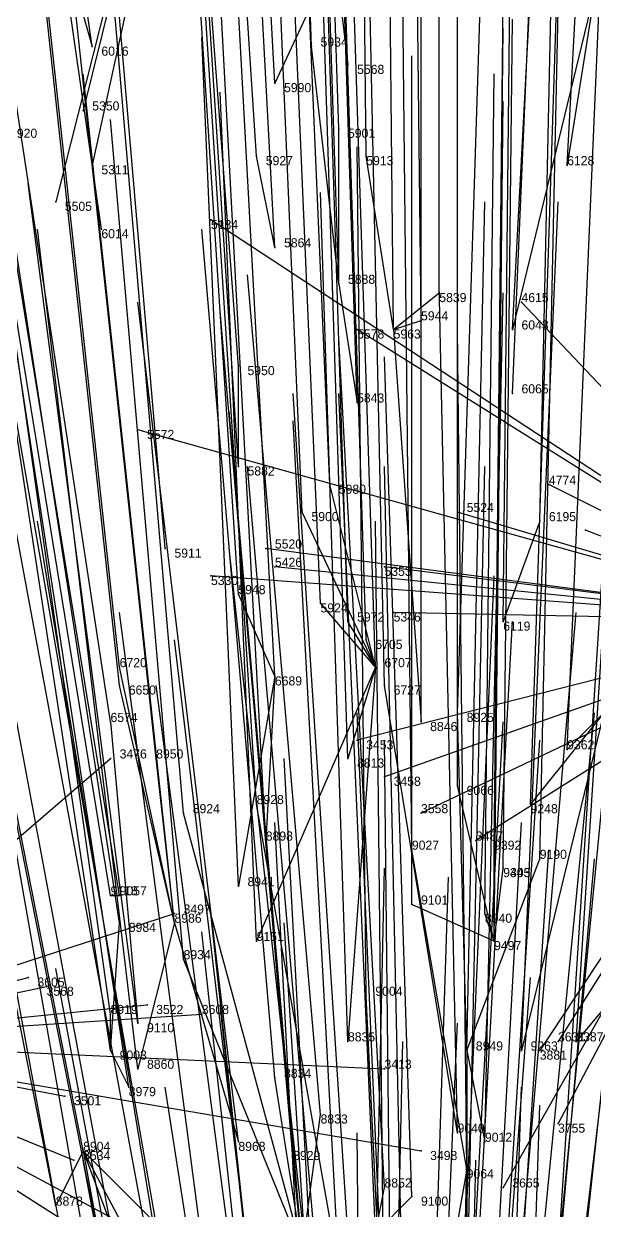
# Model space of a CAD drawing. Extents: x -0.5 to 0.59, y -0.5 to 0.59.
# Drawn here: x -0.0455 to 0.017, y 0.1925 to 0.3225 of the extents above; entities that cross this region are included whole.
import ezdxf

# ---------------------------------------------------------------- set-up
doc = ezdxf.new("R2010")
doc.units = 0
for name, color, linetype in [('Facilities', 3, 'CONTINUOUS'), ('Facilities_lines', 3, 'CONTINUOUS'), ('Normals', 1, 'CONTINUOUS'), ('Source_points', 5, 'CONTINUOUS'), ('Text', 3, 'CONTINUOUS')]:
    doc.layers.add(name, color=color, linetype=linetype)

msp = doc.modelspace()

# ---------------------------------------------------------------- linework, layer by layer
at = {"layer": 'Facilities', "color": 3}
for p in [(-0.037, 0.3, -0.755), (-0.018, 0.298, -0.748), (-0.011, 0.294, -0.736), (-0.005, 0.289, -0.722), (0.008, 0.282, -0.706), (-0.022, 0.274, -0.686), (0.011, 0.268, -0.671), (-0.03, 0.265, -0.666), (-0.018, 0.251, -0.628), (-0.007, 0.252, -0.63), (-0.036, 0.246, -0.622), (-0.036, 0.227, -0.576), (-0.029, 0.224, -0.565), (0.006, 0.222, -0.555), (-0.036, 0.21, -0.532), (0.003, 0.21, -0.526), (0.002, 0.201, -0.503), (-0.039, 0.199, -0.508), (0.003, 0.197, -0.492)]:
    msp.add_point(p, dxfattribs=at)
at = {"layer": 'Facilities_lines', "color": 3}
for p, q in [((-0.019, 0.394, -1.25), (-0.042, 0.303, -1.25)), ((-0.019, 0.394, -1.25), (-0.039, 0.313, -1.25)), ((-0.019, 0.394, -1.25), (-0.038, 0.307, -1.25)), ((-0.019, 0.394, -1.25), (-0.01, 0.318, -1.25)), ((-0.051, 0.366, -0.924), (-0.038, 0.32, -0.805)), ((-0.011, 0.331, -0.828), (-0.018, 0.316, -0.79)), ((0.017, 0.326, -0.816), (0.008, 0.289, -0.724)), ((0.017, 0.326, -0.816), (0.014, 0.307, -0.768)), ((-0.011, 0.294, -0.736), (-0.014, 0.32, -0.801)), ((-0.011, 0.294, -0.736), (-0.011, 0.311, -0.777)), ((-0.018, 0.298, -0.748), (-0.02, 0.308, -0.771)), ((-0.005, 0.289, -0.722), (-0.008, 0.308, -0.77)), ((0.042, 0.257, -1.25), (-0.025, 0.301, -1.25)), ((-0.011, 0.294, -0.736), (-0.009, 0.281, -0.703)), ((-0.005, 0.289, -0.722), (0, 0.293, -0.732)), ((0.042, 0.257, -1.25), (0.009, 0.292, -1.25)), ((-0.005, 0.289, -0.722), (-0.002, 0.29, -0.725)), ((0.042, 0.257, -1.25), (-0.009, 0.289, -1.25)), ((-0.005, 0.289, -0.722), (-0.002, 0.246, -0.614)), ((-0.022, 0.274, -0.686), (-0.022, 0.285, -0.714)), ((0.042, 0.257, -1.25), (-0.033, 0.278, -1.25)), ((-0.007, 0.252, -0.63), (-0.012, 0.272, -0.68)), ((0.042, 0.257, -1.25), (0.012, 0.272, -1.25)), ((-0.007, 0.252, -0.63), (-0.015, 0.269, -0.673)), ((0.042, 0.257, -1.25), (0.002, 0.269, -1.25)), ((0.011, 0.268, -0.671), (0.007, 0.257, -0.642)), ((0.042, 0.257, -1.25), (0.016, 0.267, -1.25)), ((0.042, 0.257, -1.25), (-0.019, 0.265, -1.25)), ((0.042, 0.257, -1.25), (-0.018, 0.263, -1.25)), ((0.042, 0.257, -1.25), (-0.006, 0.263, -1.25)), ((0.042, 0.257, -1.25), (-0.025, 0.262, -1.25)), ((-0.018, 0.251, -0.628), (-0.022, 0.26, -0.653)), ((-0.007, 0.252, -0.63), (-0.013, 0.259, -0.648)), ((0.042, 0.257, -1.25), (-0.005, 0.258, -1.25)), ((-0.007, 0.252, -0.63), (-0.01, 0.257, -0.643)), ((0.042, 0.257, -1.25), (-0.009, 0.244, -1.25)), ((0.042, 0.257, -1.25), (-0.006, 0.24, -1.25)), ((0.042, 0.257, -1.25), (-0.002, 0.236, -1.25)), ((0.042, 0.257, -1.25), (0.004, 0.233, -1.25)), ((0.042, 0.257, -1.25), (0.007, 0.195, -1.25)), ((0.042, 0.257, -1.25), (0.011, 0.21, -1.25)), ((0.042, 0.257, -1.25), (0.013, 0.211, -1.25)), ((0.042, 0.257, -1.25), (0.013, 0.202, -1.25)), ((-0.007, 0.252, -0.63), (-0.008, 0.255, -0.637)), ((-0.029, 0.224, -0.565), (-0.035, 0.252, -0.637)), ((-0.018, 0.251, -0.628), (-0.022, 0.228, -0.573)), ((-0.007, 0.252, -0.63), (-0.02, 0.222, -0.558)), ((-0.018, 0.251, -0.628), (-0.019, 0.233, -0.585)), ((-0.007, 0.252, -0.63), (-0.01, 0.242, -0.605)), ((-0.007, 0.252, -0.63), (-0.01, 0.211, -0.529)), ((-0.029, 0.224, -0.565), (-0.035, 0.25, -0.63)), ((0.002, 0.201, -0.503), (-0.006, 0.25, -0.624)), ((0.003, 0.21, -0.526), (0.002, 0.247, -0.617)), ((0.018, 0.247, -0.62), (0.009, 0.21, -0.526)), ((0.018, 0.247, -0.62), (0.01, 0.237, -0.592)), ((0.018, 0.247, -0.62), (0.014, 0.243, -0.61)), ((-0.036, 0.246, -0.622), (-0.033, 0.213, -0.538)), ((-0.072, 0.211, -1.25), (-0.036, 0.242, -1.25)), ((-0.029, 0.224, -0.565), (-0.031, 0.242, -0.611)), ((0.006, 0.222, -0.555), (0.002, 0.239, -0.597)), ((0.013, 0.187, -0.468), (0.018, 0.239, -0.6)), ((-0.011, 0.186, -0.467), (-0.02, 0.237, -0.595)), ((-0.015, 0.188, -0.471), (-0.028, 0.236, -0.595)), ((0.003, 0.197, -0.492), (-0.003, 0.232, -0.58)), ((0.006, 0.222, -0.555), (0.006, 0.232, -0.581)), ((0.003, 0.21, -0.526), (0.011, 0.231, -0.579)), ((0.006, 0.222, -0.555), (0.007, 0.23, -0.575)), ((0.006, 0.222, -0.555), (0.006, 0.229, -0.574)), ((-0.036, 0.227, -0.576), (-0.035, 0.227, -0.575)), ((-0.072, 0.211, -1.25), (-0.029, 0.225, -1.25)), ((0.006, 0.222, -0.555), (-0.003, 0.226, -0.566)), ((0.006, 0.222, -0.555), (0.005, 0.225, -0.562)), ((-0.036, 0.21, -0.532), (-0.035, 0.224, -0.566)), ((-0.029, 0.224, -0.565), (-0.033, 0.208, -0.527)), ((-0.029, 0.224, -0.565), (-0.022, 0.2, -0.502)), ((-0.015, 0.188, -0.471), (-0.028, 0.22, -0.555)), ((-0.072, 0.211, -1.25), (-0.045, 0.218, -1.25)), ((-0.072, 0.211, -1.25), (-0.043, 0.217, -1.25)), ((-0.006, 0.175, -0.437), (-0.008, 0.216, -0.541)), ((0.02, 0.217, -0.545), (0.015, 0.211, -0.53)), ((-0.072, 0.211, -1.25), (-0.032, 0.215, -1.25)), ((-0.072, 0.211, -1.25), (-0.026, 0.214, -1.25)), ((-0.036, 0.21, -0.532), (-0.036, 0.214, -0.543)), ((-0.072, 0.211, -1.25), (-0.006, 0.208, -1.25)), ((-0.072, 0.211, -1.25), (-0.002, 0.199, -1.25)), ((-0.072, 0.211, -1.25), (-0.041, 0.205, -1.25)), ((-0.072, 0.211, -1.25), (-0.04, 0.198, -1.25)), ((-0.072, 0.211, -1.25), (-0.014, 0.18, -1.25)), ((-0.072, 0.211, -1.25), (-0.02, 0.178, -1.25)), ((-0.036, 0.21, -0.532), (-0.034, 0.206, -0.522)), ((0.003, 0.21, -0.526), (0.005, 0.2, -0.501)), ((0.003, 0.21, -0.526), (0.003, 0.181, -0.454)), ((-0.015, 0.188, -0.471), (-0.018, 0.207, -0.52)), ((-0.015, 0.188, -0.471), (-0.013, 0.203, -0.507)), ((-0.039, 0.199, -0.508), (-0.042, 0.193, -0.494)), ((-0.039, 0.199, -0.508), (-0.037, 0.188, -0.479)), ((-0.039, 0.199, -0.508), (-0.031, 0.184, -0.468)), ((-0.039, 0.199, -0.508), (-0.031, 0.191, -0.484)), ((-0.039, 0.199, -0.508), (-0.036, 0.191, -0.485)), ((-0.015, 0.188, -0.471), (-0.016, 0.198, -0.497)), ((0.003, 0.197, -0.492), (-0.005, 0.151, -0.377)), ((-0.007, 0.19, -0.476), (-0.006, 0.195, -0.488)), ((-0.007, 0.19, -0.476), (-0.003, 0.194, -0.484))]:
    msp.add_line(p, q, dxfattribs=at)
at = {"layer": 'Normals', "color": 1}
for p, q in [((-0.014, 0.32, -0.801), (-0.017, 0.413, -0.764)), ((-0.038, 0.32, -0.805), (-0.051, 0.411, -0.767)), ((-0.018, 0.316, -0.79), (-0.023, 0.409, -0.754)), ((-0.011, 0.311, -0.777), (-0.014, 0.404, -0.74)), ((-0.02, 0.308, -0.771), (-0.026, 0.4, -0.734)), ((-0.008, 0.308, -0.77), (-0.009, 0.4, -0.732)), ((0.014, 0.307, -0.768), (0.019, 0.4, -0.731)), ((-0.037, 0.3, -0.755), (-0.05, 0.391, -0.716)), ((-0.018, 0.298, -0.748), (-0.023, 0.391, -0.71)), ((-0.011, 0.294, -0.736), (-0.014, 0.387, -0.698)), ((0, 0.293, -0.732), (0, 0.385, -0.694)), ((-0.002, 0.29, -0.725), (-0.003, 0.383, -0.688)), ((-0.005, 0.289, -0.722), (-0.006, 0.382, -0.685)), ((0.008, 0.289, -0.724), (0.013, 0.382, -0.687)), ((-0.022, 0.285, -0.714), (-0.029, 0.378, -0.678)), ((0.008, 0.282, -0.706), (0.012, 0.375, -0.668)), ((-0.009, 0.281, -0.703), (-0.012, 0.374, -0.666)), ((-0.022, 0.274, -0.686), (-0.028, 0.367, -0.65)), ((-0.012, 0.272, -0.68), (-0.016, 0.365, -0.643)), ((-0.015, 0.269, -0.673), (-0.019, 0.362, -0.636)), ((0.011, 0.268, -0.671), (0.013, 0.361, -0.634)), ((-0.03, 0.265, -0.666), (-0.038, 0.358, -0.63)), ((-0.022, 0.26, -0.653), (-0.028, 0.353, -0.617)), ((-0.013, 0.259, -0.648), (-0.017, 0.352, -0.611)), ((-0.01, 0.257, -0.643), (-0.013, 0.35, -0.607)), ((0.007, 0.257, -0.642), (0.008, 0.35, -0.605)), ((-0.008, 0.255, -0.637), (-0.011, 0.348, -0.6)), ((-0.007, 0.252, -0.63), (-0.01, 0.345, -0.594)), ((-0.035, 0.252, -0.637), (-0.045, 0.344, -0.599)), ((-0.035, 0.25, -0.63), (-0.045, 0.342, -0.593)), ((-0.018, 0.251, -0.628), (-0.023, 0.343, -0.591)), ((-0.006, 0.25, -0.624), (-0.008, 0.343, -0.588)), ((0.002, 0.247, -0.617), (0.005, 0.34, -0.58)), ((-0.036, 0.246, -0.622), (-0.05, 0.338, -0.585)), ((-0.002, 0.246, -0.614), (-0.002, 0.339, -0.577)), ((0.014, 0.243, -0.61), (0.018, 0.336, -0.573)), ((-0.031, 0.242, -0.611), (-0.041, 0.335, -0.574)), ((-0.01, 0.242, -0.605), (-0.013, 0.334, -0.568)), ((0.002, 0.239, -0.597), (0.002, 0.332, -0.56)), ((-0.028, 0.236, -0.595), (-0.036, 0.329, -0.558)), ((-0.02, 0.237, -0.595), (-0.026, 0.33, -0.558)), ((0.01, 0.237, -0.592), (0.013, 0.329, -0.555)), ((-0.019, 0.233, -0.585), (-0.024, 0.326, -0.547)), ((-0.003, 0.232, -0.58), (-0.004, 0.325, -0.542)), ((0.006, 0.232, -0.581), (0.007, 0.325, -0.543)), ((0.011, 0.231, -0.579), (0.013, 0.324, -0.541)), ((0.007, 0.23, -0.575), (0.008, 0.323, -0.537)), ((0.006, 0.229, -0.574), (0.007, 0.322, -0.536)), ((-0.022, 0.228, -0.573), (-0.026, 0.321, -0.536)), ((-0.036, 0.227, -0.576), (-0.051, 0.319, -0.539)), ((-0.035, 0.227, -0.575), (-0.05, 0.319, -0.539)), ((-0.003, 0.226, -0.566), (-0.003, 0.319, -0.528)), ((-0.01, 0.318, -1.25), (-0.01, 0.318, -1.15)), ((-0.029, 0.224, -0.565), (-0.039, 0.317, -0.528)), ((0.005, 0.225, -0.562), (0.006, 0.317, -0.524)), ((-0.035, 0.224, -0.566), (-0.049, 0.315, -0.528)), ((-0.02, 0.222, -0.558), (-0.024, 0.315, -0.521)), ((0.006, 0.222, -0.555), (0.007, 0.314, -0.517)), ((-0.039, 0.313, -1.25), (-0.039, 0.313, -1.15)), ((-0.028, 0.22, -0.555), (-0.036, 0.312, -0.517)), ((-0.008, 0.216, -0.541), (-0.009, 0.309, -0.504)), ((-0.038, 0.307, -1.25), (-0.038, 0.307, -1.15)), ((-0.036, 0.214, -0.543), (-0.049, 0.306, -0.506)), ((-0.033, 0.213, -0.538), (-0.045, 0.305, -0.501)), ((-0.042, 0.303, -1.25), (-0.042, 0.303, -1.15)), ((-0.01, 0.211, -0.529), (-0.013, 0.304, -0.492)), ((0.003, 0.21, -0.526), (0.005, 0.303, -0.489)), ((0.009, 0.21, -0.526), (0.013, 0.303, -0.489)), ((0.015, 0.211, -0.53), (0.021, 0.304, -0.492)), ((-0.036, 0.21, -0.532), (-0.05, 0.302, -0.495)), ((-0.025, 0.301, -1.25), (-0.025, 0.301, -1.15)), ((-0.033, 0.208, -0.527), (-0.044, 0.3, -0.489)), ((-0.018, 0.207, -0.52), (-0.026, 0.3, -0.483)), ((-0.034, 0.206, -0.522), (-0.048, 0.298, -0.485)), ((-0.013, 0.203, -0.507), (-0.021, 0.295, -0.47)), ((0.002, 0.201, -0.503), (0, 0.294, -0.467)), ((0.005, 0.2, -0.501), (0.007, 0.293, -0.463)), ((-0.022, 0.2, -0.502), (-0.033, 0.292, -0.465)), ((0.009, 0.292, -1.25), (0.009, 0.292, -1.15)), ((-0.039, 0.199, -0.508), (-0.057, 0.29, -0.47)), ((-0.016, 0.198, -0.497), (-0.024, 0.291, -0.46)), ((-0.009, 0.289, -1.25), (-0.009, 0.289, -1.15)), ((0.003, 0.197, -0.492), (0.002, 0.289, -0.454)), ((-0.006, 0.195, -0.488), (-0.011, 0.288, -0.451)), ((-0.003, 0.194, -0.484), (-0.006, 0.286, -0.447)), ((-0.042, 0.193, -0.494), (-0.06, 0.284, -0.457)), ((-0.031, 0.191, -0.484), (-0.047, 0.283, -0.447)), ((-0.036, 0.191, -0.485), (-0.053, 0.282, -0.448)), ((-0.01, 0.19, -0.475), (-0.016, 0.282, -0.437)), ((-0.007, 0.19, -0.476), (-0.011, 0.282, -0.438)), ((-0.015, 0.188, -0.471), (-0.023, 0.28, -0.433)), ((0.013, 0.187, -0.468), (0.019, 0.28, -0.432)), ((-0.037, 0.188, -0.479), (-0.055, 0.279, -0.442)), ((-0.011, 0.186, -0.467), (-0.016, 0.279, -0.429)), ((-0.033, 0.278, -1.25), (-0.033, 0.278, -1.15)), ((-0.031, 0.184, -0.468), (-0.048, 0.276, -0.43)), ((-0.013, 0.182, -0.455), (-0.021, 0.274, -0.417)), ((-0.004, 0.181, -0.453), (-0.006, 0.274, -0.416)), ((0.003, 0.181, -0.454), (0.005, 0.274, -0.417)), ((0.012, 0.272, -1.25), (0.012, 0.272, -1.15)), ((-0.029, 0.177, -0.449), (-0.044, 0.268, -0.41)), ((-0.006, 0.175, -0.437), (-0.007, 0.268, -0.4)), ((0.002, 0.269, -1.25), (0.002, 0.269, -1.15)), ((0.016, 0.267, -1.25), (0.016, 0.267, -1.15)), ((-0.036, 0.173, -0.441), (-0.052, 0.264, -0.403)), ((-0.013, 0.173, -0.434), (-0.023, 0.265, -0.396)), ((-0.019, 0.265, -1.25), (-0.019, 0.265, -1.15)), ((-0.018, 0.263, -1.25), (-0.018, 0.263, -1.15)), ((-0.006, 0.263, -1.25), (-0.006, 0.263, -1.15)), ((-0.025, 0.262, -1.25), (-0.025, 0.262, -1.15)), ((0.002, 0.17, -0.424), (0.006, 0.262, -0.387)), ((-0.023, 0.166, -0.42), (-0.035, 0.258, -0.382)), ((-0.005, 0.258, -1.25), (-0.005, 0.258, -1.15)), ((0.007, 0.165, -0.412), (0.015, 0.258, -0.376)), ((0.013, 0.165, -0.414), (0.024, 0.258, -0.378)), ((0.003, 0.164, -0.411), (0.008, 0.257, -0.374)), ((-0.018, 0.163, -0.411), (-0.029, 0.255, -0.372)), ((-0.019, 0.159, -0.399), (-0.031, 0.25, -0.361)), ((-0.005, 0.155, -0.387), (-0.009, 0.247, -0.349)), ((0.008, 0.155, -0.387), (0.017, 0.247, -0.35)), ((0.002, 0.154, -0.384), (0.007, 0.246, -0.347)), ((0.012, 0.152, -0.382), (0.022, 0.245, -0.345)), ((-0.009, 0.244, -1.25), (-0.009, 0.244, -1.15)), ((-0.005, 0.151, -0.377), (-0.006, 0.244, -0.34)), ((0.005, 0.151, -0.379), (0.011, 0.244, -0.341)), ((-0.034, 0.15, -0.385), (-0.051, 0.242, -0.348)), ((-0.036, 0.242, -1.25), (-0.036, 0.242, -1.15)), ((-0.012, 0.149, -0.374), (-0.017, 0.242, -0.337)), ((-0.006, 0.24, -1.25), (-0.006, 0.24, -1.15)), ((-0.002, 0.236, -1.25), (-0.002, 0.236, -1.15)), ((-0.013, 0.141, -0.355), (-0.018, 0.235, -0.32)), ((0.004, 0.143, -0.357), (0.009, 0.235, -0.319)), ((0.004, 0.233, -1.25), (0.004, 0.233, -1.15)), ((0.006, 0.14, -0.351), (0.012, 0.232, -0.312)), ((0.009, 0.14, -0.35), (0.017, 0.231, -0.311)), ((-0.008, 0.137, -0.344), (-0.006, 0.23, -0.306)), ((-0.002, 0.136, -0.341), (0.001, 0.229, -0.303)), ((-0.029, 0.225, -1.25), (-0.029, 0.225, -1.15)), ((-0.015, 0.132, -0.333), (-0.025, 0.225, -0.296)), ((-0.011, 0.132, -0.331), (-0.017, 0.224, -0.293)), ((-0.016, 0.131, -0.329), (-0.026, 0.223, -0.292)), ((-0.025, 0.128, -0.325), (-0.042, 0.219, -0.288)), ((-0.045, 0.218, -1.25), (-0.045, 0.218, -1.15)), ((0.003, 0.126, -0.315), (0.01, 0.218, -0.276)), ((-0.043, 0.217, -1.25), (-0.043, 0.217, -1.15)), ((-0.032, 0.215, -1.25), (-0.032, 0.215, -1.15)), ((-0.014, 0.123, -0.309), (-0.024, 0.215, -0.271)), ((-0.026, 0.214, -1.25), (-0.026, 0.214, -1.15)), ((-0.002, 0.121, -0.303), (0.002, 0.213, -0.263)), ((-0.006, 0.12, -0.3), (-0.004, 0.211, -0.259)), ((0.013, 0.211, -1.25), (0.013, 0.211, -1.15)), ((0.011, 0.21, -1.25), (0.011, 0.21, -1.15)), ((-0.006, 0.208, -1.25), (-0.006, 0.208, -1.15)), ((-0.016, 0.116, -0.292), (-0.03, 0.206, -0.251)), ((0.006, 0.115, -0.288), (0.009, 0.206, -0.246)), ((-0.041, 0.205, -1.25), (-0.041, 0.205, -1.15)), ((0.008, 0.113, -0.283), (0.011, 0.204, -0.242)), ((0.013, 0.202, -1.25), (0.013, 0.202, -1.15)), ((-0.008, 0.111, -0.278), (-0.009, 0.201, -0.235)), ((-0.002, 0.199, -1.25), (-0.002, 0.199, -1.15)), ((-0.04, 0.198, -1.25), (-0.04, 0.198, -1.15)), ((-0.022, 0.108, -0.275), (-0.039, 0.198, -0.234)), ((0.001, 0.107, -0.268), (0.003, 0.198, -0.226)), ((0.002, 0.108, -0.27), (0.004, 0.198, -0.227)), ((0.007, 0.195, -1.25), (0.007, 0.195, -1.15))]:
    msp.add_line(p, q, dxfattribs=at)
at = {"layer": 'Source_points', "color": 5}
for p in [(-0.038, 0.32, -0.805), (-0.014, 0.32, -0.801), (-0.01, 0.318, -1.25), (-0.018, 0.316, -0.79), (-0.039, 0.313, -1.25), (-0.011, 0.311, -0.777), (-0.038, 0.307, -1.25), (-0.02, 0.308, -0.771), (-0.008, 0.308, -0.77), (0.014, 0.307, -0.768), (-0.042, 0.303, -1.25), (-0.025, 0.301, -1.25), (0, 0.293, -0.732), (0.009, 0.292, -1.25), (-0.002, 0.29, -0.725), (-0.009, 0.289, -1.25), (0.008, 0.289, -0.724), (-0.022, 0.285, -0.714), (-0.009, 0.281, -0.703), (-0.033, 0.278, -1.25), (-0.012, 0.272, -0.68), (0.012, 0.272, -1.25), (-0.015, 0.269, -0.673), (0.002, 0.269, -1.25), (0.016, 0.267, -1.25), (-0.019, 0.265, -1.25), (-0.018, 0.263, -1.25), (-0.006, 0.263, -1.25), (-0.025, 0.262, -1.25), (-0.022, 0.26, -0.653), (-0.013, 0.259, -0.648), (-0.005, 0.258, -1.25), (-0.01, 0.257, -0.643), (0.007, 0.257, -0.642), (-0.008, 0.255, -0.637), (-0.035, 0.252, -0.637), (-0.035, 0.25, -0.63), (-0.006, 0.25, -0.624), (0.002, 0.247, -0.617), (-0.002, 0.246, -0.614), (-0.009, 0.244, -1.25), (-0.036, 0.242, -1.25), (-0.031, 0.242, -0.611), (-0.01, 0.242, -0.605), (0.014, 0.243, -0.61), (-0.006, 0.24, -1.25), (0.002, 0.239, -0.597), (-0.02, 0.237, -0.595), (0.01, 0.237, -0.592), (-0.028, 0.236, -0.595), (-0.002, 0.236, -1.25), (-0.019, 0.233, -0.585), (0.004, 0.233, -1.25), (-0.003, 0.232, -0.58), (0.006, 0.232, -0.581), (0.011, 0.231, -0.579), (0.006, 0.229, -0.574), (0.007, 0.23, -0.575), (-0.022, 0.228, -0.573), (-0.035, 0.227, -0.575), (-0.029, 0.225, -1.25), (-0.003, 0.226, -0.566), (0.005, 0.225, -0.562), (-0.035, 0.224, -0.566), (-0.02, 0.222, -0.558), (-0.028, 0.22, -0.555), (-0.045, 0.218, -1.25), (-0.043, 0.217, -1.25), (-0.008, 0.216, -0.541), (-0.032, 0.215, -1.25), (-0.036, 0.214, -0.543), (-0.026, 0.214, -1.25), (-0.033, 0.213, -0.538), (-0.01, 0.211, -0.529), (0.013, 0.211, -1.25), (0.015, 0.211, -0.53), (0.009, 0.21, -0.526), (0.011, 0.21, -1.25), (-0.033, 0.208, -0.527), (-0.006, 0.208, -1.25), (-0.018, 0.207, -0.52), (-0.034, 0.206, -0.522), (-0.041, 0.205, -1.25), (-0.013, 0.203, -0.507), (0.013, 0.202, -1.25), (-0.022, 0.2, -0.502), (-0.002, 0.199, -1.25), (0.005, 0.2, -0.501), (-0.04, 0.198, -1.25), (-0.016, 0.198, -0.497), (-0.006, 0.195, -0.488), (0.007, 0.195, -1.25), (-0.003, 0.194, -0.484), (-0.042, 0.193, -0.494)]:
    msp.add_point(p, dxfattribs=at)

# ---------------------------------------------------------------- texts
at = {"layer": 'Text', "color": 3}
for s, p in [('6016', (-0.037, 0.319, -0.805)), ('5934', (-0.013, 0.32, -0.801)), ('5568', (-0.009, 0.317, -1.25)), ('5990', (-0.017, 0.315, -0.79)), ('5350', (-0.038, 0.313, -1.25)), ('5920', (-0.047, 0.31, -0.786)), ('5901', (-0.01, 0.31, -0.777)), ('5311', (-0.037, 0.306, -1.25)), ('5927', (-0.019, 0.307, -0.771)), ('5913', (-0.008, 0.307, -0.77)), ('6128', (0.014, 0.307, -0.768)), ('5505', (-0.041, 0.302, -1.25)), ('5184', (-0.025, 0.3, -1.25)), ('6014', (-0.037, 0.299, -0.755)), ('5864', (-0.017, 0.298, -0.748)), ('5888', (-0.01, 0.294, -0.736)), ('5839', (0, 0.292, -0.732)), ('4615', (0.009, 0.292, -1.25)), ('5944', (-0.002, 0.29, -0.725)), ('6043', (0.009, 0.289, -0.724)), ('5578', (-0.009, 0.288, -1.25)), ('5963', (-0.005, 0.288, -0.722)), ('5950', (-0.021, 0.284, -0.714)), ('6065', (0.009, 0.282, -0.706)), ('5843', (-0.009, 0.281, -0.703)), ('5572', (-0.032, 0.277, -1.25)), ('5882', (-0.021, 0.273, -0.686)), ('4774', (0.012, 0.272, -1.25)), ('5980', (-0.011, 0.271, -0.68)), ('5524', (0.003, 0.269, -1.25)), ('5900', (-0.014, 0.268, -0.673)), ('6195', (0.012, 0.268, -0.671)), ('5520', (-0.018, 0.265, -1.25)), ('5911', (-0.029, 0.264, -0.666)), ('5426', (-0.018, 0.263, -1.25)), ('5353', (-0.006, 0.262, -1.25)), ('5330', (-0.025, 0.261, -1.25)), ('5948', (-0.022, 0.26, -0.653)), ('5924', (-0.013, 0.258, -0.648)), ('5972', (-0.009, 0.257, -0.643)), ('5346', (-0.005, 0.257, -1.25)), ('6119', (0.007, 0.256, -0.642)), ('6705', (-0.007, 0.254, -0.637)), ('6720', (-0.035, 0.252, -0.637)), ('6707', (-0.006, 0.252, -0.63)), ('6689', (-0.018, 0.25, -0.628)), ('6650', (-0.034, 0.249, -0.63)), ('6727', (-0.005, 0.249, -0.624)), ('6574', (-0.036, 0.246, -0.622)), ('8925', (0.003, 0.246, -0.617)), ('8846', (-0.001, 0.245, -0.614)), ('3453', (-0.008, 0.243, -1.25)), ('9362', (0.014, 0.243, -0.61)), ('3476', (-0.035, 0.242, -1.25)), ('8950', (-0.031, 0.242, -0.611)), ('8813', (-0.009, 0.241, -0.605)), ('3458', (-0.005, 0.239, -1.25)), ('8928', (-0.02, 0.237, -0.595)), ('9066', (0.003, 0.238, -0.597)), ('8924', (-0.027, 0.236, -0.595)), ('3558', (-0.002, 0.236, -1.25)), ('9248', (0.01, 0.236, -0.592)), ('8898', (-0.019, 0.233, -0.585)), ('3487', (0.004, 0.233, -1.25)), ('9027', (-0.003, 0.232, -0.58)), ('9392', (0.006, 0.232, -0.581)), ('9190', (0.011, 0.231, -0.579)), ('8941', (-0.021, 0.228, -0.573)), ('9305', (0.007, 0.229, -0.574)), ('9443', (0.007, 0.229, -0.575)), ('9118', (-0.036, 0.227, -0.576)), ('9057', (-0.035, 0.227, -0.575)), ('9101', (-0.002, 0.226, -0.566)), ('8986', (-0.029, 0.224, -0.565)), ('3497', (-0.028, 0.225, -1.25)), ('8940', (0.005, 0.224, -0.562)), ('8984', (-0.034, 0.223, -0.566)), ('9151', (-0.02, 0.222, -0.558)), ('8934', (-0.028, 0.22, -0.555)), ('9497', (0.006, 0.221, -0.555)), ('3605', (-0.044, 0.217, -1.25)), ('3568', (-0.043, 0.216, -1.25)), ('9004', (-0.007, 0.216, -0.541)), ('8919', (-0.036, 0.214, -0.543)), ('3522', (-0.031, 0.214, -1.25)), ('3608', (-0.026, 0.214, -1.25)), ('9110', (-0.032, 0.212, -0.538)), ('8835', (-0.01, 0.211, -0.529)), ('3631', (0.013, 0.211, -1.25)), ('9387', (0.015, 0.211, -0.53)), ('8949', (0.004, 0.21, -0.526)), ('9263', (0.01, 0.21, -0.526)), ('9003', (-0.035, 0.209, -0.532)), ('3881', (0.011, 0.209, -1.25)), ('8860', (-0.032, 0.208, -0.527)), ('8834', (-0.017, 0.207, -0.52)), ('3413', (-0.006, 0.208, -1.25)), ('8979', (-0.034, 0.205, -0.522)), ('3501', (-0.04, 0.204, -1.25)), ('8833', (-0.013, 0.202, -0.507)), ('9040', (0.002, 0.201, -0.503)), ('3755', (0.013, 0.201, -1.25)), ('9012', (0.005, 0.2, -0.501)), ('3534', (-0.039, 0.198, -1.25)), ('8904', (-0.039, 0.199, -0.508)), ('8968', (-0.022, 0.199, -0.502)), ('8929', (-0.016, 0.198, -0.497)), ('3498', (-0.001, 0.198, -1.25)), ('9064', (0.003, 0.196, -0.492)), ('8852', (-0.006, 0.195, -0.488)), ('3665', (0.008, 0.195, -1.25)), ('8878', (-0.042, 0.193, -0.494)), ('9100', (-0.002, 0.193, -0.484))]:
    msp.add_text(s, height=0.001, dxfattribs=at).set_placement(p)

doc.saveas('drawing.dxf')
